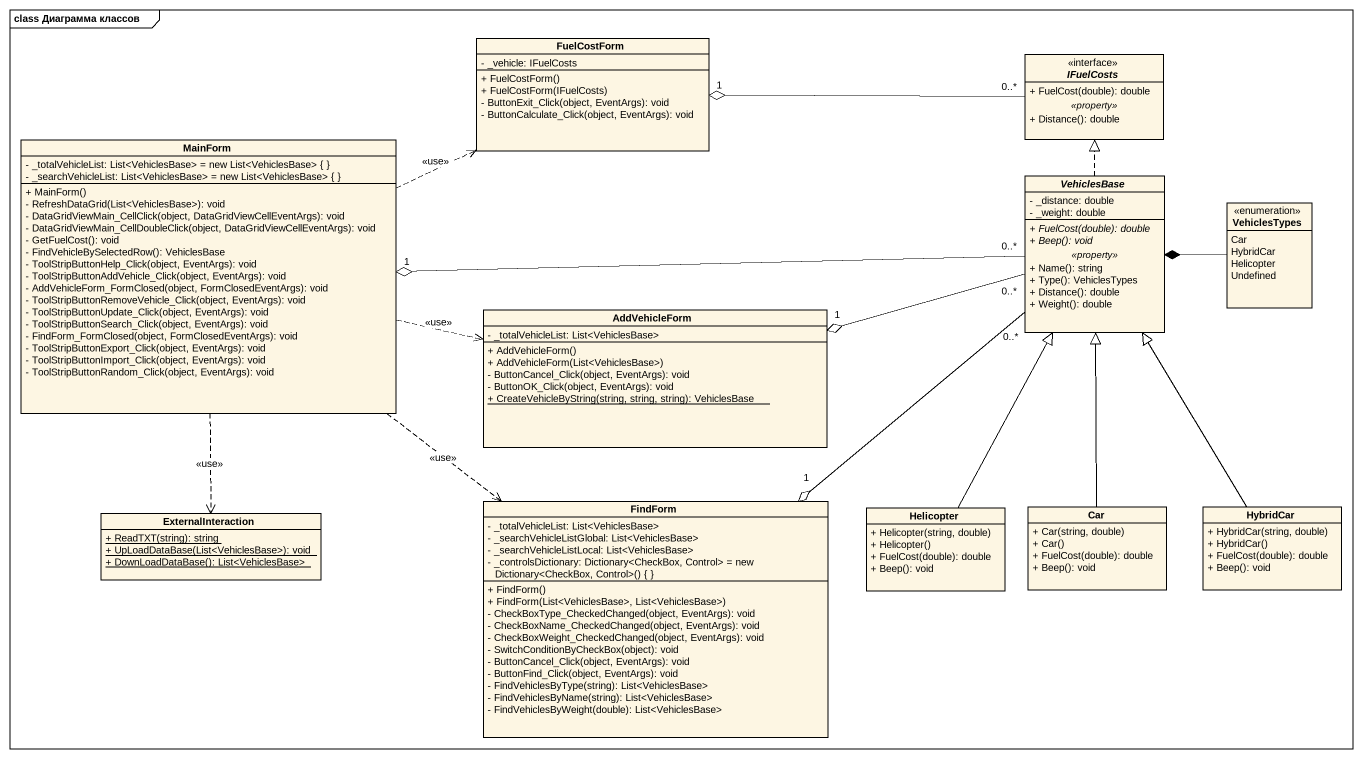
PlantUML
@startuml
mainframe class Диаграмма классов
hide circle
hide empty members
skinparam classAttributeIconSize 0
class FuelCostForm {
  - _vehicle: IFuelCosts
  + FuelCostForm()
  + FuelCostForm(IFuelCosts)
  - ButtonExit_Click(object, EventArgs): void
  - ButtonCalculate_Click(object, EventArgs): void
}
interface IFuelCosts {
  + FuelCost(double): double
  .. <<property>> ..
  + Distance(): double
}
class MainForm {
  - _totalVehicleList: List<VehiclesBase> = new List<VehiclesBase> { }
  - _searchVehicleList: List<VehiclesBase> = new List<VehiclesBase> { }
  + MainForm()
  - RefreshDataGrid(List<VehiclesBase>): void
  - DataGridViewMain_CellClick(object, DataGridViewCellEventArgs): void
  - DataGridViewMain_CellDoubleClick(object, DataGridViewCellEventArgs): void
  - GetFuelCost(): void
  - FindVehicleBySelectedRow(): VehiclesBase
  - ToolStripButtonHelp_Click(object, EventArgs): void
  - ToolStripButtonAddVehicle_Click(object, EventArgs): void
  - AddVehicleForm_FormClosed(object, FormClosedEventArgs): void
  - ToolStripButtonRemoveVehicle_Click(object, EventArgs): void
  - ToolStripButtonUpdate_Click(object, EventArgs): void
  - ToolStripButtonSearch_Click(object, EventArgs): void
  - FindForm_FormClosed(object, FormClosedEventArgs): void
  - ToolStripButtonExport_Click(object, EventArgs): void
  - ToolStripButtonImport_Click(object, EventArgs): void
  - ToolStripButtonRandom_Click(object, EventArgs): void
}
abstract class VehiclesBase {
  - _distance: double
  - _weight: double
  --
  {abstract} + FuelCost(double): double
  {abstract} + Beep(): void
  .. <<property>> ..
  + Name(): string
  + Type(): VehiclesTypes
  + Distance(): double
  + Weight(): double
}
enum VehiclesTypes {
  Car
  HybridCar
  Helicopter
  Undefined
}
class AddVehicleForm {
  - _totalVehicleList: List<VehiclesBase>
  + AddVehicleForm()
  + AddVehicleForm(List<VehiclesBase>)
  - ButtonCancel_Click(object, EventArgs): void
  - ButtonOK_Click(object, EventArgs): void
  {static} + CreateVehicleByString(string, string, string): VehiclesBase
}
class ExternalInteraction {
  {static} + ReadTXT(string): string
  {static} + UpLoadDataBase(List<VehiclesBase>): void
  {static} + DownLoadDataBase(): List<VehiclesBase>
}
class FindForm {
  - _totalVehicleList: List<VehiclesBase>
  - _searchVehicleListGlobal: List<VehiclesBase>
  - _searchVehicleListLocal: List<VehiclesBase>
  {field} - _controlsDictionary: Dictionary<CheckBox, Control> = new Dictionary<CheckBox, Control>() { }
  + FindForm()
  + FindForm(List<VehiclesBase>, List<VehiclesBase>)
  - CheckBoxType_CheckedChanged(object, EventArgs): void
  - CheckBoxName_CheckedChanged(object, EventArgs): void
  - CheckBoxWeight_CheckedChanged(object, EventArgs): void
  - SwitchConditionByCheckBox(object): void
  - ButtonCancel_Click(object, EventArgs): void
  - ButtonFind_Click(object, EventArgs): void
  - FindVehiclesByType(string): List<VehiclesBase>
  - FindVehiclesByName(string): List<VehiclesBase>
  - FindVehiclesByWeight(double): List<VehiclesBase>
}
class Helicopter {
  + Helicopter(string, double)
  + Helicopter()
  + FuelCost(double): double
  + Beep(): void
}
class Car {
  + Car(string, double)
  + Car()
  + FuelCost(double): double
  + Beep(): void
}
class HybridCar {
  + HybridCar(string, double)
  + HybridCar()
  + FuelCost(double): double
  + Beep(): void
}
IFuelCosts "0..*" -left-o "1" FuelCostForm
MainForm .right.> FuelCostForm : <<use>>
MainForm .right.> AddVehicleForm : <<use>>
MainForm ..> ExternalInteraction : <<use>>
MainForm ..> FindForm : <<use>>
VehiclesBase .up.|> IFuelCosts
VehiclesBase "0..*" -left-o "1" MainForm
VehiclesBase "0..*" -left-o "1" AddVehicleForm
VehiclesBase "0..*" --o "1" FindForm
VehiclesTypes -left-* VehiclesBase
Helicopter -up-|> VehiclesBase
Car -up-|> VehiclesBase
HybridCar -up-|> VehiclesBase
@enduml
